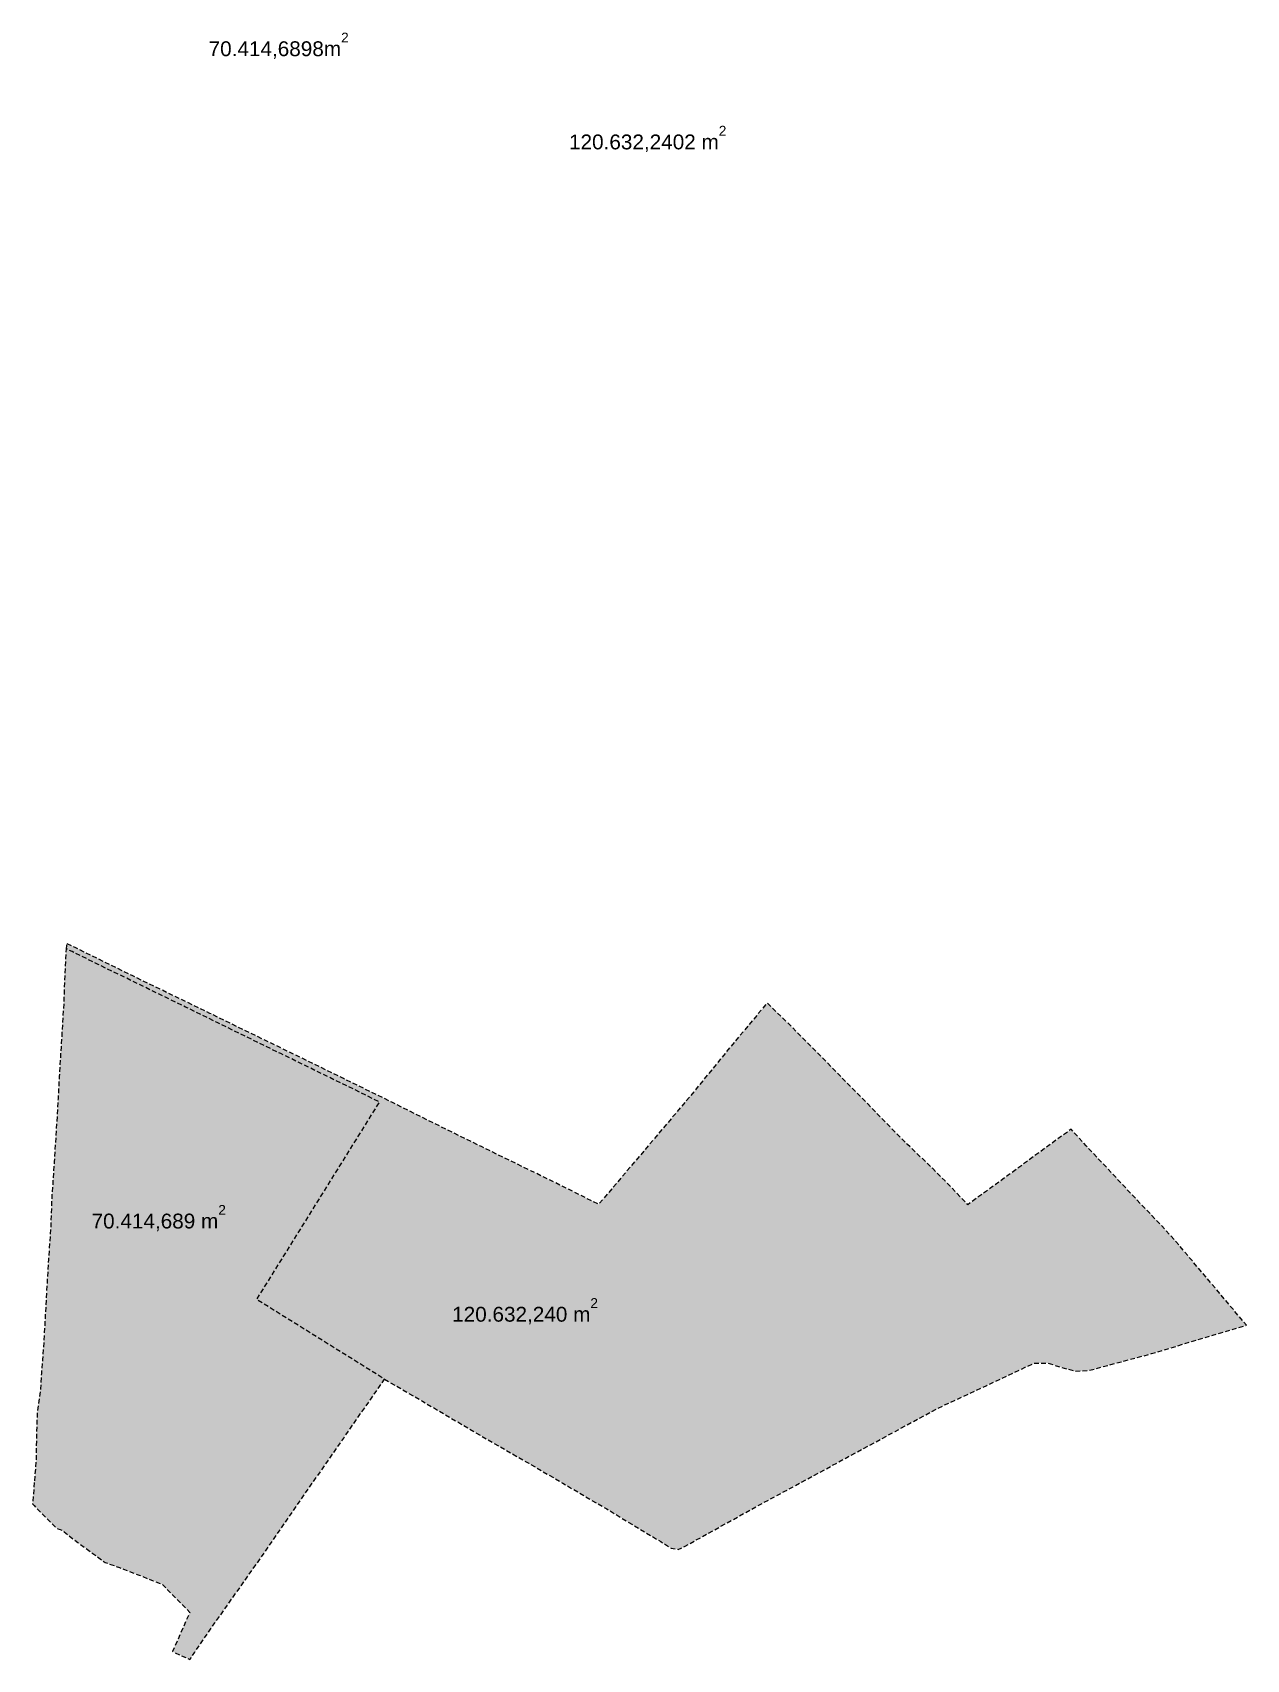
# Model space of a CAD drawing. Header units: metres. Extents: x 1634723 to 1639087, y 4998862 to 5000837.
# Drawn here: x 1636412 to 1637230, y 4999157 to 5000253 of the extents above; entities that cross this region are included whole.
import ezdxf

# ---------------------------------------------------------------- set-up
doc = ezdxf.new("R2010")
doc.units = ezdxf.units.M
doc.header["$MEASUREMENT"] = 0
doc.linetypes.add('DASHED2', pattern=[0.9525, 0.635, -0.3175])
doc.layers.add('Superficie Estratto di Mappa_Num_Penna__255', color=255, linetype='Continuous', lineweight=18)
doc.layers.add('Superficie Estratto di Mappa_Num_Penna__46', color=46, linetype='Continuous', lineweight=18)
doc.styles.add('GENERATED_STYLE_1', font='arial.ttf')

msp = doc.modelspace()

# ---------------------------------------------------------------- hatches: boundary and pattern name
at = {"transparency": 33554495}
h = msp.add_hatch(color=2, dxfattribs=at)
h.dxf.hatch_style = 1
h.paths.add_polyline_path([(1636563.2, 4999399.3), (1636646, 4999532.3), (1636636.2, 4999537.2), (1636632.8, 4999538.9), (1636623.5, 4999543.4), (1636609.5, 4999550.2), (1636579.3, 4999565), (1636559.7, 4999574.6), (1636552.4, 4999578.1), (1636536.4, 4999586), (1636515.1, 4999596.4), (1636495.8, 4999605.8), (1636475.2, 4999615.9), (1636456.2, 4999625.1), (1636444.3, 4999631), (1636438.6, 4999633.7), (1636434.7, 4999635.7), (1636434.2, 4999629.2), (1636433.7, 4999618.1), (1636433, 4999598.8), (1636431.2, 4999569.3), (1636430, 4999549.5), (1636429.2, 4999534.5), (1636428.6, 4999523.6), (1636426.6, 4999492), (1636425.6, 4999477), (1636425, 4999469.3), (1636424.3, 4999449.2), (1636422.7, 4999426.2), (1636421.1, 4999398.7), (1636419.9, 4999376), (1636418.7, 4999358.9), (1636418, 4999349.4), (1636417.3, 4999339), (1636415.2, 4999323.9), (1636414.7, 4999310.5), (1636414.4, 4999291.6), (1636413.2, 4999276), (1636412, 4999261.6), (1636413, 4999260.5), (1636424.3, 4999249.1), (1636428, 4999245.4), (1636428.8, 4999244.9), (1636429, 4999244.8), (1636430.7, 4999244.4), (1636431.8, 4999243.7), (1636433.3, 4999242.7), (1636436.4, 4999240.3), (1636442.5, 4999235.5), (1636451.5, 4999229), (1636460.9, 4999222.1), (1636470.6, 4999218.7), (1636473.4, 4999217.6), (1636484.6, 4999213.2), (1636493.3, 4999209.8), (1636499.5, 4999207.4), (1636518, 4999188.4), (1636506.4, 4999162), (1636518.1, 4999156.7), (1636521.4, 4999161.6), (1636535, 4999181.4), (1636561.9, 4999219.5), (1636593.2, 4999264.8), (1636621.8, 4999305.9), (1636649.3, 4999345.6)])
at = {"true_color": 0xed1f24, "transparency": 33554495}
h = msp.add_hatch(color=240, dxfattribs=at)
h.dxf.hatch_style = 1
h.paths.add_polyline_path([(1636674.8, 4999330.8), (1636714.5, 4999307.4), (1636746.6, 4999288.9), (1636769.6, 4999275.5), (1636788.2, 4999264.5), (1636799.2, 4999258.2), (1636821.9, 4999244.3), (1636835.5, 4999236.2), (1636842.5, 4999231.8), (1636847.2, 4999230.9), (1636851.9, 4999233), (1636874.7, 4999245.7), (1636899.8, 4999259.7), (1636919.3, 4999270.1), (1636962.1, 4999293.4), (1636993.5, 4999310.4), (1637018.2, 4999323.8), (1637026, 4999327.8), (1637055.3, 4999341.4), (1637081.2, 4999353.6), (1637087.6, 4999356.4), (1637096.3, 4999356.5), (1637103.7, 4999354.2), (1637114.9, 4999351), (1637123.4, 4999351.4), (1637126.8, 4999352.1), (1637139, 4999355.5), (1637166.5, 4999362.8), (1637207.8, 4999375.3), (1637230.4, 4999381.9), (1637219.3, 4999395.2), (1637201.7, 4999416.1), (1637182.9, 4999438.3), (1637173.3, 4999449), (1637155.9, 4999467.1), (1637134.2, 4999490.3), (1637122.4, 4999502.8), (1637112.2, 4999514), (1637089.2, 4999497.3), (1637069.8, 4999483), (1637042.5, 4999463.2), (1637027.3, 4999479.2), (1637018.9, 4999487.6), (1637001.9, 4999503.7), (1636990.5, 4999515.2), (1636975.1, 4999531.1), (1636961.5, 4999544.8), (1636943.6, 4999563.2), (1636921, 4999585.8), (1636907.4, 4999599.1), (1636906.2, 4999597.8), (1636882.2, 4999569.1), (1636854.9, 4999535.7), (1636793.7, 4999463.4), (1636773.1, 4999473.7), (1636747.9, 4999486.1), (1636741.5, 4999489.2), (1636714.6, 4999502.3), (1636683.3, 4999517.7), (1636654.2, 4999532.3), (1636621.6, 4999548.2), (1636597.1, 4999560.2), (1636555.6, 4999580.4), (1636531.6, 4999592.1), (1636479.6, 4999617.3), (1636440.8, 4999636.4), (1636434.9, 4999639.3), (1636434.7, 4999635.7), (1636438.6, 4999633.7), (1636444.3, 4999631), (1636456.2, 4999625.1), (1636475.2, 4999615.9), (1636495.8, 4999605.8), (1636515.1, 4999596.4), (1636536.4, 4999586), (1636552.4, 4999578.1), (1636559.7, 4999574.6), (1636579.3, 4999565), (1636609.5, 4999550.2), (1636623.5, 4999543.4), (1636632.8, 4999538.9), (1636636.2, 4999537.2), (1636646, 4999532.3), (1636563.2, 4999399.3), (1636649.3, 4999345.6)])

# ---------------------------------------------------------------- linework, layer by layer
at = {"layer": 'Superficie Estratto di Mappa_Num_Penna__255', "color": 5, "linetype": 'DASHED2', "ltscale": 5, "flags": 128}
msp.add_lwpolyline([(1636413.2, 4999276), (1636412, 4999261.6), (1636413, 4999260.5), (1636424.3, 4999249.1), (1636428, 4999245.4), (1636428.8, 4999244.9), (1636429, 4999244.8), (1636430.7, 4999244.4), (1636431.8, 4999243.7), (1636433.3, 4999242.7), (1636436.4, 4999240.3), (1636442.5, 4999235.5), (1636451.5, 4999229), (1636460.9, 4999222.1), (1636470.6, 4999218.7), (1636473.4, 4999217.6), (1636484.6, 4999213.2), (1636493.3, 4999209.8), (1636499.5, 4999207.4), (1636518, 4999188.4), (1636506.4, 4999162), (1636518.1, 4999156.7), (1636521.4, 4999161.6), (1636535, 4999181.4), (1636561.9, 4999219.5), (1636593.2, 4999264.8), (1636621.8, 4999305.9), (1636649.3, 4999345.6), (1636563.2, 4999399.3), (1636646, 4999532.3), (1636636.2, 4999537.2), (1636632.8, 4999538.9), (1636623.5, 4999543.4), (1636609.5, 4999550.2), (1636579.3, 4999565), (1636559.7, 4999574.6), (1636552.4, 4999578.1), (1636536.4, 4999586), (1636515.1, 4999596.4), (1636495.8, 4999605.8), (1636475.2, 4999615.9), (1636456.2, 4999625.1), (1636444.3, 4999631), (1636438.6, 4999633.7), (1636434.7, 4999635.7), (1636434.2, 4999629.2), (1636433.7, 4999618.1), (1636433, 4999598.8), (1636431.2, 4999569.3), (1636430, 4999549.5), (1636429.2, 4999534.5), (1636428.6, 4999523.6), (1636426.6, 4999492), (1636425.6, 4999477), (1636425, 4999469.3), (1636424.3, 4999449.2), (1636422.7, 4999426.2), (1636421.1, 4999398.7), (1636419.9, 4999376), (1636418.7, 4999358.9), (1636418, 4999349.4), (1636417.3, 4999339), (1636415.2, 4999323.9), (1636414.7, 4999310.5), (1636414.4, 4999291.6)], close=True, dxfattribs=at)
msp.add_lwpolyline([(1636649.3, 4999345.6), (1636649.3, 4999345.6), (1636674.8, 4999330.8), (1636714.5, 4999307.4), (1636746.6, 4999288.9), (1636769.6, 4999275.5), (1636788.2, 4999264.5), (1636799.2, 4999258.2), (1636821.9, 4999244.3), (1636835.5, 4999236.2), (1636842.5, 4999231.8), (1636847.2, 4999230.9), (1636851.9, 4999233), (1636874.7, 4999245.7), (1636899.8, 4999259.7), (1636919.3, 4999270.1), (1636962.1, 4999293.4), (1636993.5, 4999310.4), (1637018.2, 4999323.8), (1637026, 4999327.8), (1637055.3, 4999341.4), (1637081.2, 4999353.6), (1637087.6, 4999356.4), (1637096.3, 4999356.5), (1637103.7, 4999354.2), (1637114.9, 4999351), (1637123.4, 4999351.4), (1637126.8, 4999352.1), (1637139, 4999355.5), (1637166.5, 4999362.8), (1637207.8, 4999375.3), (1637230.4, 4999381.9), (1637219.3, 4999395.2), (1637201.7, 4999416.1), (1637182.9, 4999438.3), (1637173.3, 4999449), (1637155.9, 4999467.1), (1637134.2, 4999490.3), (1637122.4, 4999502.8), (1637112.2, 4999514), (1637089.2, 4999497.3), (1637069.8, 4999483), (1637042.5, 4999463.2), (1637027.3, 4999479.2), (1637018.9, 4999487.6), (1637001.9, 4999503.7), (1636990.5, 4999515.2), (1636975.1, 4999531.1), (1636961.5, 4999544.8), (1636943.6, 4999563.2), (1636921, 4999585.8), (1636907.4, 4999599.1), (1636906.2, 4999597.8), (1636882.2, 4999569.1), (1636854.9, 4999535.7), (1636793.7, 4999463.4), (1636773.1, 4999473.7), (1636747.9, 4999486.1), (1636741.5, 4999489.2), (1636714.6, 4999502.3), (1636683.3, 4999517.7), (1636654.2, 4999532.3), (1636621.6, 4999548.2), (1636597.1, 4999560.2), (1636555.6, 4999580.4), (1636531.6, 4999592.1), (1636479.6, 4999617.3), (1636440.8, 4999636.4), (1636434.9, 4999639.3), (1636434.5, 4999633.5)], dxfattribs=at)

# ---------------------------------------------------------------- texts
at = {"layer": 'Superficie Estratto di Mappa_Num_Penna__46', "color": 18, "true_color": 0x000000, "char_height": 10, "width": 98.272, "attachment_point": 7, "style": 'GENERATED_STYLE_1'}
for s, insert in [('70.414,6898m{\\H0.66x;\\S2^  ;}', (1636530.7, 5000235.3)), ('70.414,689 m{\\H0.66x;\\S2^  ;}', (1636451.8, 4999445.3))]:
    msp.add_mtext(s, dxfattribs=dict(at, insert=insert))
at = {"layer": 'Superficie Estratto di Mappa_Num_Penna__46', "color": 18, "true_color": 0x000000, "char_height": 10, "attachment_point": 7, "style": 'GENERATED_STYLE_1'}
for s, insert in [('120.632,2402 m{\\H0.66x;\\S2^  ;}', (1636773.7, 5000172.5)), ('120.632,240 m{\\H0.66x;\\S2^  ;}', (1636694.9, 4999382.5))]:
    msp.add_mtext(s, dxfattribs=dict(at, insert=insert))

doc.saveas('drawing.dxf')
